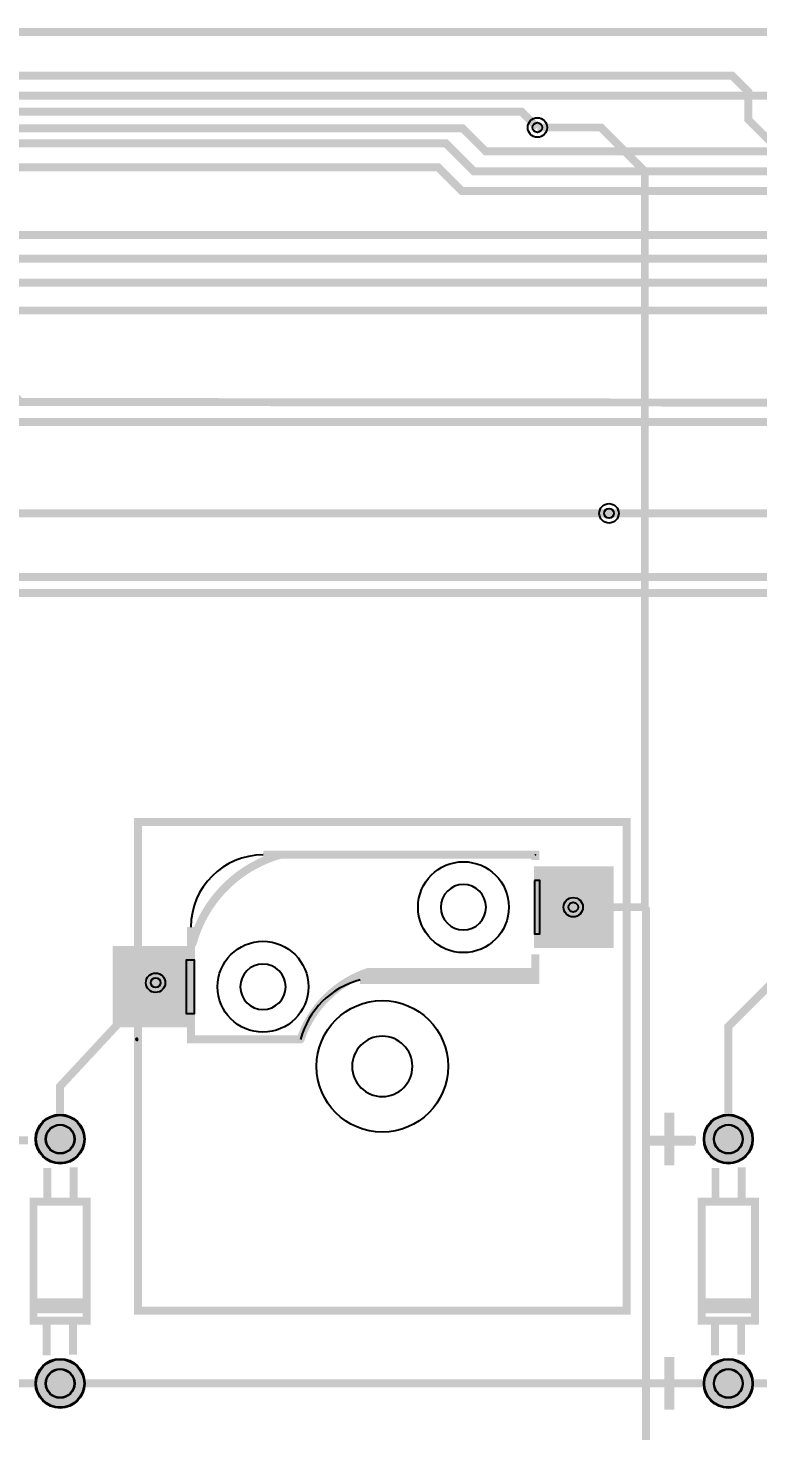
# Model space of a CAD drawing. Header units: millimetres. Extents: x -39 to 282, y -369 to -213.
# Drawn here: x 54.73 to 78.03, y -258.02 to -213.23 of the extents above; entities that cross this region are included whole.
import ezdxf

# ---------------------------------------------------------------- set-up
doc = ezdxf.new("R2010")
doc.units = ezdxf.units.MM
for name, color, linetype, true_color in [('BoardOutLine', 7, 'Continuous', 0xff00ff), ('BottomLayer', 7, 'Continuous', 0x0000ff), ('BottomPasteMaskLayer', 7, 'Continuous', 0x800000), ('BottomSilkLayer', 7, 'Continuous', 0x66cc33), ('BottomSolderMaskLayer', 7, 'Continuous', 0xaa00ff), ('Document', 7, 'Continuous', 0xffffff), ('Hole', 7, 'Continuous', 0x222222), ('Multi-Layer', 7, 'Continuous', 0xc0c0c0), ('TopLayer', 7, 'Continuous', 0xff0000), ('TopSilkLayer', 7, 'Continuous', 0xffcc00), ('TopSolderMaskLayer', 7, 'Continuous', 0x800080)]:
    doc.layers.add(name, color=color, linetype=linetype, true_color=true_color)

msp = doc.modelspace()

# ---------------------------------------------------------------- hatches: boundary and pattern name
at = {"layer": 'BottomLayer'}
for points in [[(70.905, -240.025), (73.405, -240.025), (73.405, -242.575), (70.905, -242.575)], [(71.055, -240.451), (71.055, -242.151), (72.655, -242.151), (72.655, -240.451), (71.055, -240.451)], [(57.455, -242.565), (59.955, -242.565), (59.955, -245.115), (57.455, -245.115)], [(58.205, -242.991), (58.205, -244.691), (59.805, -244.691), (59.805, -242.991), (58.205, -242.991)]]:
    msp.add_hatch(color=256, dxfattribs=at).paths.add_polyline_path(points)
at = {"layer": 'BottomPasteMaskLayer'}
for points in [[(70.905, -240.025), (73.405, -240.025), (73.405, -242.575), (70.905, -242.575)], [(57.455, -242.565), (59.955, -242.565), (59.955, -245.115), (57.455, -245.115)]]:
    msp.add_hatch(color=256, dxfattribs=at).paths.add_polyline_path(points)
at = {"layer": 'BottomSilkLayer'}
for points in [[(59.99, -242.569), (59.973, -242.568), (59.957, -242.565), (59.941, -242.559), (59.926, -242.552), (59.913, -242.543), (59.9, -242.532), (59.889, -242.519), (59.88, -242.506), (59.873, -242.491), (59.867, -242.475), (59.864, -242.459), (59.863, -242.442), (59.863, -242.442), (59.864, -242.424), (59.868, -242.407), (59.868, -242.407), (59.868, -242.407), (59.868, -242.407), (59.894, -242.317), (59.922, -242.228), (59.952, -242.139), (59.983, -242.051), (60.017, -241.964), (60.053, -241.878), (60.091, -241.792), (60.13, -241.707), (60.172, -241.623), (60.215, -241.541), (60.26, -241.459), (60.307, -241.378), (60.356, -241.298), (60.407, -241.219), (60.459, -241.142), (60.513, -241.066), (60.569, -240.991), (60.627, -240.917), (60.686, -240.844), (60.747, -240.773), (60.809, -240.704), (60.873, -240.635), (60.938, -240.568), (61.005, -240.503), (61.073, -240.439), (61.143, -240.377), (61.214, -240.316), (61.287, -240.257), (61.36, -240.199), (61.435, -240.144), (61.512, -240.089), (61.589, -240.037), (61.668, -239.986), (61.748, -239.938), (61.828, -239.891), (61.91, -239.845), (61.993, -239.802), (62.077, -239.76), (62.162, -239.721), (62.247, -239.683), (62.334, -239.647), (62.421, -239.614), (62.509, -239.582), (62.598, -239.552), (62.687, -239.524), (62.777, -239.498), (62.777, -239.498), (62.777, -239.498), (62.777, -239.498), (62.794, -239.494), (62.812, -239.493), (62.812, -239.493), (62.812, -239.493), (62.829, -239.494), (62.845, -239.498), (62.861, -239.503), (62.876, -239.51), (62.889, -239.519), (62.902, -239.53), (62.913, -239.543), (62.922, -239.557), (62.929, -239.572), (62.935, -239.587), (62.938, -239.604), (62.939, -239.62), (62.939, -239.62), (62.938, -239.637), (62.935, -239.653), (62.929, -239.669), (62.922, -239.684), (62.913, -239.698), (62.901, -239.71), (62.889, -239.721), (62.875, -239.73), (62.86, -239.738), (62.844, -239.743), (62.844, -239.743), (62.844, -239.743), (62.844, -239.743), (62.758, -239.768), (62.672, -239.795), (62.587, -239.823), (62.503, -239.854), (62.419, -239.887), (62.336, -239.921), (62.254, -239.958), (62.173, -239.996), (62.093, -240.036), (62.013, -240.078), (61.935, -240.122), (61.858, -240.168), (61.782, -240.215), (61.706, -240.264), (61.632, -240.315), (61.56, -240.367), (61.488, -240.422), (61.418, -240.477), (61.349, -240.535), (61.281, -240.594), (61.215, -240.654), (61.15, -240.716), (61.086, -240.78), (61.024, -240.845), (60.964, -240.911), (60.905, -240.979), (60.847, -241.048), (60.792, -241.118), (60.737, -241.19), (60.685, -241.263), (60.634, -241.337), (60.585, -241.412), (60.538, -241.488), (60.492, -241.565), (60.448, -241.644), (60.406, -241.723), (60.366, -241.803), (60.328, -241.884), (60.291, -241.967), (60.257, -242.049), (60.224, -242.133), (60.193, -242.217), (60.164, -242.302), (60.138, -242.388), (60.113, -242.474), (60.113, -242.474), (60.113, -242.474), (60.113, -242.474), (60.113, -242.474), (60.108, -242.49), (60.1, -242.505), (60.091, -242.519), (60.08, -242.532), (60.068, -242.543), (60.054, -242.552), (60.039, -242.559), (60.023, -242.565), (60.007, -242.568), (59.99, -242.569), (59.99, -242.569), (59.99, -242.569), (59.99, -242.569)], [(70.93, -239.494), (63.36, -239.494), (62.81, -239.494), (62.794, -239.495), (62.778, -239.498), (62.762, -239.503), (62.747, -239.511), (62.733, -239.52), (62.721, -239.531), (62.71, -239.543), (62.7, -239.557), (62.693, -239.572), (62.688, -239.588), (62.685, -239.604), (62.683, -239.621), (62.685, -239.637), (62.688, -239.653), (62.693, -239.669), (62.7, -239.684), (62.71, -239.698), (62.721, -239.71), (62.733, -239.721), (62.747, -239.731), (62.762, -239.738), (62.778, -239.743), (62.794, -239.746), (62.81, -239.748), (63.36, -239.748), (70.93, -239.748), (70.947, -239.746), (70.963, -239.743), (70.979, -239.738), (70.994, -239.731), (71.008, -239.721), (71.02, -239.71), (71.031, -239.698), (71.04, -239.684), (71.048, -239.669), (71.053, -239.653), (71.056, -239.637), (71.057, -239.621), (71.056, -239.604), (71.053, -239.588), (71.048, -239.572), (71.04, -239.557), (71.031, -239.543), (71.02, -239.531), (71.008, -239.52), (70.994, -239.511), (70.979, -239.503), (70.963, -239.498), (70.947, -239.495), (70.93, -239.494), (70.93, -239.494)], [(63.43, -245.65), (63.413, -245.649), (63.397, -245.646), (63.381, -245.64), (63.366, -245.633), (63.352, -245.624), (63.34, -245.613), (63.329, -245.6), (63.32, -245.587), (63.312, -245.572), (63.307, -245.556), (63.304, -245.54), (63.303, -245.523), (63.303, -245.523), (63.303, -245.523), (63.304, -245.501), (63.31, -245.48), (63.31, -245.48), (63.31, -245.48), (63.31, -245.48), (63.31, -245.48), (63.338, -245.399), (63.369, -245.319), (63.401, -245.239), (63.435, -245.16), (63.471, -245.082), (63.509, -245.005), (63.549, -244.928), (63.591, -244.853), (63.634, -244.779), (63.68, -244.706), (63.727, -244.634), (63.776, -244.563), (63.826, -244.494), (63.878, -244.425), (63.932, -244.358), (63.988, -244.292), (64.045, -244.228), (64.103, -244.165), (64.163, -244.103), (64.225, -244.043), (64.288, -243.985), (64.352, -243.928), (64.418, -243.872), (64.485, -243.818), (64.553, -243.766), (64.623, -243.716), (64.694, -243.667), (64.766, -243.62), (64.839, -243.575), (64.913, -243.531), (64.988, -243.489), (65.064, -243.45), (65.142, -243.412), (65.22, -243.375), (65.299, -243.341), (65.378, -243.309), (65.459, -243.279), (65.54, -243.25), (65.54, -243.25), (65.54, -243.25), (65.54, -243.25), (65.56, -243.245), (65.581, -243.243), (65.581, -243.243), (65.598, -243.244), (65.614, -243.248), (65.63, -243.253), (65.645, -243.26), (65.659, -243.27), (65.671, -243.281), (65.682, -243.293), (65.691, -243.307), (65.699, -243.322), (65.704, -243.337), (65.707, -243.354), (65.708, -243.37), (65.708, -243.37), (65.707, -243.388), (65.703, -243.405), (65.697, -243.422), (65.689, -243.437), (65.679, -243.452), (65.666, -243.465), (65.652, -243.475), (65.637, -243.484), (65.621, -243.491), (65.621, -243.491), (65.621, -243.491), (65.621, -243.491), (65.621, -243.491), (65.543, -243.518), (65.467, -243.547), (65.391, -243.578), (65.316, -243.611), (65.241, -243.645), (65.168, -243.682), (65.095, -243.72), (65.024, -243.76), (64.953, -243.802), (64.884, -243.846), (64.816, -243.891), (64.748, -243.938), (64.682, -243.987), (64.618, -244.037), (64.554, -244.089), (64.492, -244.143), (64.431, -244.198), (64.372, -244.254), (64.314, -244.312), (64.257, -244.372), (64.202, -244.432), (64.149, -244.494), (64.097, -244.558), (64.047, -244.623), (63.998, -244.689), (63.951, -244.756), (63.906, -244.824), (63.862, -244.894), (63.82, -244.964), (63.78, -245.036), (63.742, -245.108), (63.705, -245.182), (63.671, -245.256), (63.638, -245.331), (63.607, -245.407), (63.578, -245.484), (63.551, -245.561), (63.551, -245.561), (63.551, -245.561), (63.551, -245.561), (63.545, -245.576), (63.537, -245.59), (63.528, -245.603), (63.517, -245.615), (63.505, -245.625), (63.491, -245.634), (63.477, -245.641), (63.461, -245.646), (63.446, -245.649), (63.43, -245.65), (63.43, -245.65), (63.43, -245.65)], [(65.58, -243.498), (66.62, -243.498), (70.93, -243.498), (70.947, -243.497), (70.963, -243.493), (70.979, -243.488), (70.994, -243.481), (71.008, -243.471), (71.02, -243.46), (71.031, -243.448), (71.04, -243.434), (71.048, -243.419), (71.053, -243.404), (71.056, -243.387), (71.057, -243.371), (71.056, -243.354), (71.053, -243.338), (71.048, -243.322), (71.04, -243.307), (71.031, -243.293), (71.02, -243.281), (71.008, -243.27), (70.994, -243.261), (70.979, -243.253), (70.963, -243.248), (70.947, -243.245), (70.93, -243.244), (66.62, -243.244), (65.58, -243.244), (65.564, -243.245), (65.548, -243.248), (65.532, -243.253), (65.517, -243.261), (65.503, -243.27), (65.491, -243.281), (65.48, -243.293), (65.47, -243.307), (65.463, -243.322), (65.458, -243.338), (65.455, -243.354), (65.453, -243.371), (65.455, -243.387), (65.458, -243.404), (65.463, -243.419), (65.47, -243.434), (65.48, -243.448), (65.491, -243.46), (65.503, -243.471), (65.517, -243.481), (65.532, -243.488), (65.548, -243.493), (65.564, -243.497), (65.58, -243.498), (65.58, -243.498)], [(59.93, -245.648), (63.43, -245.648), (63.447, -245.646), (63.463, -245.643), (63.479, -245.638), (63.494, -245.631), (63.508, -245.621), (63.52, -245.61), (63.531, -245.598), (63.54, -245.584), (63.548, -245.569), (63.553, -245.553), (63.556, -245.537), (63.557, -245.521), (63.556, -245.504), (63.553, -245.488), (63.548, -245.472), (63.54, -245.457), (63.531, -245.443), (63.52, -245.431), (63.508, -245.42), (63.494, -245.411), (63.479, -245.403), (63.463, -245.398), (63.447, -245.395), (63.43, -245.394), (59.93, -245.394), (59.914, -245.395), (59.898, -245.398), (59.882, -245.403), (59.867, -245.411), (59.853, -245.42), (59.841, -245.431), (59.83, -245.443), (59.82, -245.457), (59.813, -245.472), (59.808, -245.488), (59.805, -245.504), (59.803, -245.521), (59.805, -245.537), (59.808, -245.553), (59.813, -245.569), (59.82, -245.584), (59.83, -245.598), (59.841, -245.61), (59.853, -245.621), (59.867, -245.631), (59.882, -245.638), (59.898, -245.643), (59.914, -245.646), (59.93, -245.648), (59.93, -245.648)], [(54.903, -253.793), (54.903, -254.253), (54.893, -254.264), (56.573, -254.264), (56.603, -254.234), (56.603, -253.823), (56.603, -253.784)], [(76.239, -253.793), (76.239, -254.253), (76.229, -254.264), (77.909, -254.264), (77.939, -254.234), (77.939, -253.823), (77.939, -253.784)]]:
    msp.add_hatch(color=256, dxfattribs=at).paths.add_polyline_path(points)
at = {"layer": 'BottomSolderMaskLayer'}
for points in [[(70.88, -240), (73.43, -240), (73.43, -242.601), (70.88, -242.601)], [(57.43, -242.54), (59.981, -242.54), (59.981, -245.141), (57.43, -245.141)], [(54.966, -248.704, 1), (56.54, -248.704, 1)], [(76.302, -248.704, 1), (77.876, -248.704, 1)], [(54.966, -256.503, 1), (56.54, -256.503, 1)], [(76.302, -256.503, 1), (77.876, -256.503, 1)]]:
    msp.add_hatch(color=256, dxfattribs=at).paths.add_polyline_path(points)
at = {"layer": 'Document'}
for points in [[(75.369, -247.864), (75.049, -247.864), (75.049, -249.544), (75.369, -249.544)], [(76.017, -248.916), (76.017, -248.596), (74.337, -248.596), (74.337, -248.916)], [(75.369, -255.664), (75.049, -255.664), (75.049, -257.344), (75.369, -257.344)]]:
    msp.add_hatch(color=256, dxfattribs=at).paths.add_polyline_path(points)
at = {"layer": 'Multi-Layer'}
for points in [[(54.991, -248.704, 1), (56.515, -248.704, 1)], [(76.327, -248.704, 1), (77.851, -248.704, 1)], [(54.991, -256.503, 1), (56.515, -256.503, 1)], [(76.327, -256.503, 1), (77.851, -256.503, 1)]]:
    msp.add_hatch(color=256, dxfattribs=at).paths.add_polyline_path(points)
at = {"layer": 'TopSolderMaskLayer'}
for points in [[(54.966, -248.704, 1), (56.54, -248.704, 1)], [(76.302, -248.704, 1), (77.876, -248.704, 1)], [(54.966, -256.503, 1), (56.54, -256.503, 1)], [(76.302, -256.503, 1), (77.876, -256.503, 1)]]:
    msp.add_hatch(color=256, dxfattribs=at).paths.add_polyline_path(points)

# ---------------------------------------------------------------- linework, layer by layer
at = {"layer": 'BoardOutLine', "const_width": 0.254}
msp.add_lwpolyline([(-38.989, -213.36), (-10.16, -213.36), (282.068, -213.36), (282.068, -368.555), (-4.191, -368.428), (-38.989, -368.428)], dxfattribs=at)
at = {"layer": 'BottomLayer', "const_width": 0.254}
for points in [[(258.319, -226.187), (249.089, -226.187), (238.252, -215.392), (42.926, -215.392), (41.062, -217.257), (41.062, -218.877)], [(70.993, -216.408), (70.485, -215.9), (43.226, -215.9), (42.06, -217.066), (42.06, -218.877)], [(110.49, -217.17), (69.342, -217.17), (68.607, -216.436), (43.661, -216.436), (42.561, -217.535), (42.561, -218.878)], [(129.032, -217.805), (68.961, -217.805), (68.072, -216.916), (43.942, -216.916), (43.061, -217.798), (43.061, -218.877)], [(255.271, -228.219), (249.174, -228.219), (237.871, -216.916), (213.868, -216.916), (210.907, -219.878), (48.768, -219.837), (48.228, -220.378), (47.061, -220.378)], [(136.144, -218.44), (68.58, -218.44), (67.818, -217.678), (45.847, -217.678), (45.561, -217.964), (45.561, -218.878)], [(215.265, -218.059), (215.265, -218.186), (212.598, -220.853), (212.598, -226.441), (210.312, -228.727), (73.279, -228.727)], [(142.494, -220.599), (49.784, -220.599), (49.431, -220.953), (48.133, -220.953), (47.709, -221.377), (47.061, -221.377)], [(142.748, -221.361), (48.387, -221.361), (47.871, -221.878), (47.061, -221.878)], [(141.478, -222.25), (48.26, -222.25), (48.133, -222.378), (47.061, -222.378)], [(203.327, -225.298), (54.483, -225.171), (52.451, -222.885), (47.061, -222.878)], [(44.562, -225.878), (44.562, -229.855), (45.974, -231.267), (270.892, -231.267), (273.945, -228.214), (273.945, -223.609)], [(45.061, -225.877), (45.061, -229.592), (46.228, -230.759), (270.003, -230.759), (273.444, -227.318), (273.444, -223.61)], [(186.309, -226.06), (186.055, -225.806), (50.8, -225.806), (50.8, -224.663), (49.515, -223.378), (47.061, -223.378)], [(55.753, -256.503), (33.909, -256.503), (33.782, -256.376)], [(77.089, -256.503), (55.753, -256.503), (55.753, -256.503)], [(98.552, -256.503), (77.089, -256.503), (77.089, -256.503)]]:
    msp.add_lwpolyline(points, dxfattribs=at)
at = {"layer": 'BottomLayer'}
msp.add_arc((58.205, -245.52), 0.03, 359.9073, 349.7038, dxfattribs=at)
at = {"layer": 'BottomSilkLayer', "const_width": 0.254}
for points in [[(70.93, -239.795), (70.93, -239.621), (62.244, -239.621)], [(59.93, -241.934), (59.93, -245.347), (59.93, -245.521), (63.43, -245.521)], [(70.93, -243.371), (70.93, -242.807)], [(65.33, -243.621), (65.58, -243.621), (66.62, -243.621), (70.93, -243.621), (70.93, -243.371)], [(75.219, -247.964), (75.219, -249.434)], [(53.083, -248.744), (54.723, -248.744)], [(74.419, -248.744), (76.059, -248.744)], [(55.343, -250.643), (55.343, -249.623)], [(56.183, -250.603), (56.183, -249.603)], [(76.679, -250.643), (76.679, -249.623)], [(77.519, -250.603), (77.519, -249.603)], [(55.323, -254.604), (55.323, -255.604)], [(56.163, -254.564), (56.163, -255.584)], [(76.659, -254.604), (76.659, -255.604)], [(77.499, -254.564), (77.499, -255.584)], [(75.199, -255.734), (75.199, -257.234)]]:
    msp.add_lwpolyline(points, dxfattribs=at)
at = {"layer": 'BottomSilkLayer'}
for points in [[(70.895, -240.451), (70.895, -242.151), (71.065, -242.151), (71.065, -240.451), (70.895, -240.451)], [(59.78, -244.691), (60.04, -244.691), (60.04, -242.991), (59.78, -242.991), (59.78, -244.691), (59.78, -244.691)]]:
    msp.add_lwpolyline(points, close=True, dxfattribs=at)
at = {"layer": 'BottomSilkLayer', "const_width": 0.254}
for points in [[(54.903, -250.704), (54.903, -254.504), (56.603, -254.504), (56.603, -250.704), (54.903, -250.704)], [(76.239, -250.704), (76.239, -254.504), (77.939, -254.504), (77.939, -250.704), (76.239, -250.704)]]:
    msp.add_lwpolyline(points, close=True, dxfattribs=at)
at = {"layer": 'BottomSilkLayer'}
for centre, radius, start, end in [((62.234, -241.934), 2.304, 90, 179.9994), ((70.92, -239.621), 0.01, 270.1452, 0.1456), ((66, -246.19), 2.655, 104.6017, 165.3998)]:
    msp.add_arc(centre, radius, start, end, dxfattribs=at)
at = {"layer": 'BottomSolderMaskLayer'}
for centre, radius in [((55.753, -248.704), 0.787), ((77.089, -248.704), 0.787), ((55.753, -248.704), 0.465), ((77.089, -248.704), 0.465), ((55.753, -256.503), 0.787), ((77.089, -256.503), 0.787), ((55.753, -256.504), 0.465), ((77.089, -256.504), 0.465)]:
    msp.add_circle(centre, radius, dxfattribs=at)
at = {"layer": 'Document'}
for centre, radius, start, end in [((68.63, -241.302), 0.725, 0.1496, 359.8504), ((62.23, -243.842), 0.725, 0.1496, 359.8504), ((66.04, -246.383), 0.963, 0.1504, 359.8496)]:
    msp.add_arc(centre, radius, start, end, dxfattribs=at)
at = {"layer": 'Hole'}
for centre in [(70.993, -216.408), (73.279, -228.727), (72.136, -241.3), (58.801, -243.713)]:
    msp.add_circle(centre, 0.155, dxfattribs=at)
at = {"layer": 'Multi-Layer'}
for centre, radius in [((70.993, -216.408), 0.31), ((73.279, -228.727), 0.31), ((68.63, -241.3), 1.45), ((72.136, -241.3), 0.31), ((62.23, -243.84), 1.45), ((58.801, -243.713), 0.31), ((66.04, -246.38), 2.1), ((55.753, -248.704), 0.762), ((77.089, -248.704), 0.762), ((55.753, -248.704), 0.45), ((77.089, -248.704), 0.45), ((55.753, -256.503), 0.762), ((55.753, -256.504), 0.45), ((77.089, -256.503), 0.762), ((77.089, -256.504), 0.45)]:
    msp.add_circle(centre, radius, dxfattribs=at)
at = {"layer": 'TopLayer', "const_width": 0.254}
for points in [[(30.099, -216.027), (31.242, -214.884), (47.371, -214.884), (47.498, -214.757), (77.216, -214.757), (77.724, -215.265), (77.724, -216.154), (96.213, -234.643), (96.213, -241.301)], [(70.993, -216.408), (73.025, -216.408), (74.422, -217.805), (74.422, -241.3), (74.392, -241.3)], [(38.735, -228.727), (73.279, -228.727)], [(72.136, -241.3), (74.422, -241.3)], [(74.391, -241.3), (74.464, -241.373), (74.464, -262.903)], [(55.753, -248.704), (55.753, -247.015), (58.705, -243.84), (58.801, -243.713)], [(80.295, -243.841), (78.359, -243.841), (77.089, -245.11), (77.089, -248.704)]]:
    msp.add_lwpolyline(points, dxfattribs=at)
at = {"layer": 'TopSilkLayer', "const_width": 0.254}
msp.add_lwpolyline([(58.24, -254.181), (58.24, -238.581), (73.841, -238.581), (73.841, -254.181), (58.24, -254.181)], close=True, dxfattribs=at)
at = {"layer": 'TopSolderMaskLayer'}
for centre, radius in [((55.753, -248.704), 0.787), ((77.089, -248.704), 0.787), ((55.753, -248.704), 0.465), ((77.089, -248.704), 0.465), ((55.753, -256.503), 0.787), ((77.089, -256.503), 0.787), ((55.753, -256.504), 0.465), ((77.089, -256.504), 0.465)]:
    msp.add_circle(centre, radius, dxfattribs=at)

doc.saveas('drawing.dxf')
